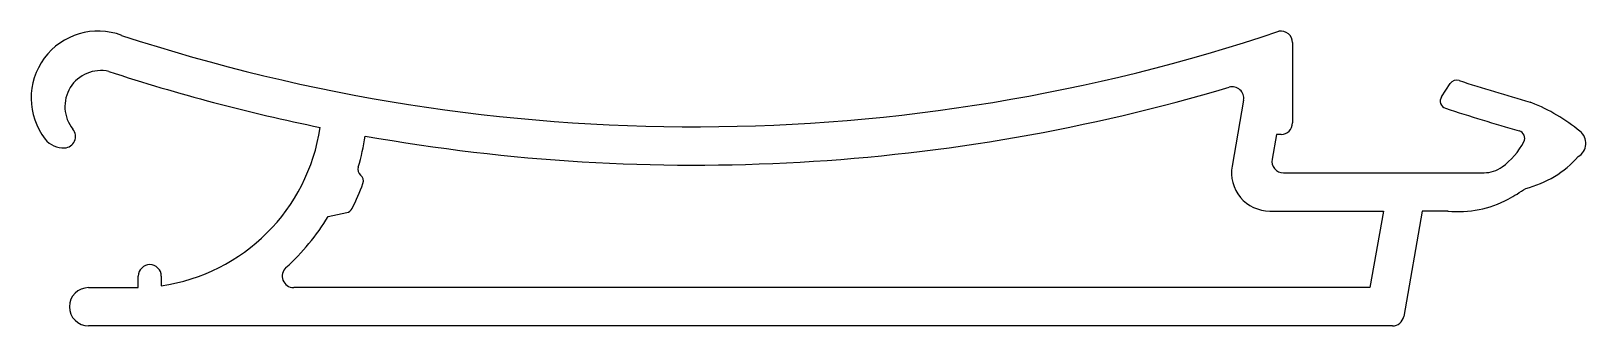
# Model space of a CAD drawing. Extents: x 1862.1 to 1902.7, y 1588.2 to 1595.9.
import ezdxf

# ---------------------------------------------------------------- set-up
doc = ezdxf.new("R2010")
doc.units = 0
doc.layers.get('0').update_dxf_attribs({"linetype": 'CONTINUOUS'})

msp = doc.modelspace()

# ---------------------------------------------------------------- linework, layer by layer
for p, q in [((1895.039, 1595.554), (1895.039, 1593.454)), ((1898.928, 1594.138), (1899.159, 1594.484)), ((1893.762, 1594.048), (1893.459, 1592.328)), ((1894.62, 1593.154), (1894.506, 1592.506)), ((1894.739, 1593.154), (1894.62, 1593.154)), ((1894.801, 1592.154), (1900.041, 1592.154)), ((1869.854, 1591.012), (1870.342, 1591.113)), ((1894.444, 1591.154), (1897.412, 1591.154)), ((1897.412, 1591.154), (1897.06, 1589.154)), ((1898.428, 1591.154), (1897.943, 1588.402)), ((1899.099, 1591.154), (1898.428, 1591.154)), ((1865.199, 1589.754), (1865.199, 1589.754)), ((1863.599, 1589.154), (1864.899, 1589.154)), ((1864.899, 1589.154), (1864.899, 1589.454)), ((1865.499, 1589.454), (1865.499, 1589.204)), ((1897.06, 1589.154), (1868.956, 1589.154)), ((1897.647, 1588.154), (1863.599, 1588.154))]:
    msp.add_line(p, q)
for centre, radius, start, end in [((1863.849, 1594.104), 1.75, 69.4176, 217.6803), ((1879.413, 1641.328), 47.974, 251.8438, 288.5609), ((1894.739, 1595.554), 0.3, 0, 100.4615), ((1863.921, 1593.883), 0.94, 77.2593, 219.0629), ((1879.413, 1641.328), 48.974, 251.8137, 258.4962), ((1899.325, 1594.373), 0.2, 71.9902, 146.3124), ((1914.591, 1641.328), 49.174, 251.9902, 254.2488), ((1879.413, 1641.328), 48.974, 259.9011, 286.5714), ((1893.467, 1594.1), 0.3, 350, 106.5714), ((1899.095, 1594.027), 0.2, 146.3124, 251.8611), ((1914.591, 1641.328), 49.974, 251.8611, 254.1699), ((1901.16, 1593.711), 0.3, 65.3514, 74.2488), ((1899.522, 1589.575), 4.748, 50.4731, 68.2016), ((1862.958, 1593.102), 0.3, 273.6553, 39.0629), ((1864.799, 1594.054), 4.9, 278.2132, 351.5918), ((1894.739, 1593.454), 0.3, 270, 0), ((1900.904, 1593.056), 0.2, 332.0811, 74.1699), ((1902.3, 1592.921), 0.4, 300.2365, 52.3752), ((1862.939, 1593.401), 0.6, 217.6803, 273.6553), ((1864.799, 1594.054), 6.1, 343.3238, 351.1208), ((1899.38, 1593.864), 1.925, 305.9806, 332.0811), ((1894.801, 1592.454), 0.3, 170, 270), ((1900.467, 1594.386), 2.723, 284.0818, 318.3365), ((1870.834, 1592.246), 0.2, 163.3238, 229.6029), ((1870.575, 1591.941), 0.2, 339.9101, 49.6029), ((1894.444, 1592.154), 1, 170, 270), ((1900.041, 1592.954), 0.8, 270, 305.9806), ((1864.799, 1594.054), 6.35, 333.4871, 339.9101), ((1898.301, 1595.868), 5, 298.2933, 304.445), ((1870.302, 1591.309), 0.2, 281.6303, 333.4871), ((1899.38, 1593.864), 2.725, 264.0772, 298.2933), ((1864.799, 1594.054), 5.9, 312.1034, 328.9663), ((1865.199, 1589.454), 0.3, 90, 180), ((1865.199, 1589.454), 0.3, 0, 90), ((1868.956, 1589.454), 0.3, 132.1034, 270), ((1863.599, 1588.654), 0.5, 90, 270), ((1897.647, 1588.454), 0.3, 270, 350)]:
    msp.add_arc(centre, radius, start, end)

doc.saveas('drawing.dxf')
